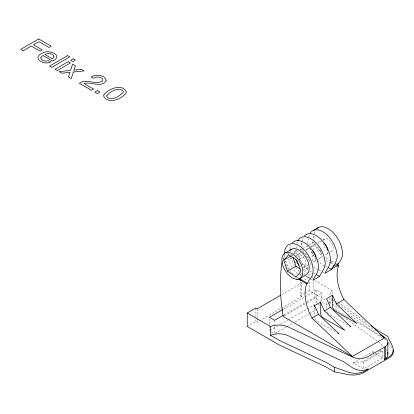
<?xml version="1.0" encoding="UTF-8"?>
<svg xmlns="http://www.w3.org/2000/svg" width="414" height="414" viewBox="0 0 414 414"><rect width="100%" height="100%" fill="white"/><g stroke="black" fill="none" stroke-linecap="round" stroke-linejoin="round"><path stroke-width="0.31" stroke-dasharray="2.07 1.55" d="M283.217 259.293L283.937 255.366L287.699 253.197M295.762 249.544L295.12 252.923L297.894 254.765L299.912 259.557M303.653 252.763L303.198 251.702L300.424 249.865L300.745 248.172M307.555 243.737L308.575 238.666M312.787 241.222L312.466 242.914L315.235 244.752A20.214 11.67 60 0 0 323.339 257.917M295.979 248.416L296.569 245.595M301.283 245.352L302.696 238.759A20.214 11.67 60 0 1 303.167 237.703M313.32 238.402L313.916 235.587L314.071 239.364M283.114 259.857L284.744 256.939L284.206 255.888M293.987 253.373L297.242 249.828L292.419 252.612M304.569 271.967L308.233 267.972M291.228 255.174L292.341 254.532M292.9 254.206L298.303 251.086M300.424 249.865L302.101 248.897M302.66 248.571L313.895 242.087M291.285 255.769L292.356 255.148L292.745 256.313M297.63 254.543L300.869 252.669A7.167 4.135 60 0 0 300.01 260.018M307.54 248.819L310.205 247.282M310.738 246.972L312.875 245.74M319.546 241.89L322.211 240.348M322.749 240.042L324.881 238.806M285.122 262.14L285.888 261.7A20.214 11.67 60 0 0 290.007 270.026M292.336 257.974L294.556 256.69M295.115 256.369L297.894 254.765M305.987 250.092L309.341 248.157M299.358 259.288L304.181 256.504M294.354 262.766L296.026 261.803M301.009 265.007L302.681 264.044L305.998 267.93L308.275 269.814M304.181 267.253L307.421 265.379M314.091 261.529L317.295 259.681M317.828 259.371L319.427 258.45M326.097 254.594L329.834 252.442M330.367 252.131L331.433 251.515M303.022 270.358L308.378 267.263M299.208 275.062L301.889 273.514M303.529 274.477L307.421 272.231M305.635 276.185L306.702 276.738L312.259 273.53M331.19 262.6L332.618 261.777L334.295 262.745M304.3 280.097L309.175 277.282L310.836 278.239M281.748 294.628L301.816 283.041L301.816 296.465L257.218 322.216L255.909 321.461L247.779 326.149M301.816 283.041L300.507 282.286L300.507 295.71L304.3 293.521M304.844 293.21L309.175 290.706L326.496 300.704M283.326 309.305L304.368 297.159M304.927 296.838L316.555 290.121L321.756 293.128L321.756 302.712M284.097 314.868L306.251 302.08M306.805 301.759L321.756 293.128M284.314 315.898L306.396 303.146M306.945 302.831L315.225 298.049L328.618 305.78M270.037 330.403L277.789 325.927M280.557 324.328L287.756 320.172M288.31 319.851L314.894 304.507M275.238 333.405L286.312 327.013M286.866 326.693L292.957 323.174M295.172 321.895L309.02 313.905M309.574 313.584L315.665 310.065M316.218 309.744L319.541 307.83M379.203 351.051L381.692 350.725L382.645 351.274L382.645 357.877L363.585 368.879L353.297 362.938L359.828 359.166M362.55 357.592L372.352 351.936L375.467 351.533M353.297 362.938L362.633 361.727L381.692 350.725M362.633 361.727L363.585 362.281L382.645 351.274M301.542 275.232L300.678 275.056A14.775 8.534 60 0 1 299.591 274.591M309.646 270.947L312.306 272.334M303.503 275.077L305.102 275.905M334.854 263.066L336.53 264.034M331.272 263.2L333.508 264.489M325.378 265.959L327.055 266.926M318.708 269.809L321.502 271.418M322.061 271.744L323.738 272.712M313.372 272.888L315.608 274.177M314.712 280.48L332.426 290.706L332.426 294.478M306.702 276.738L309.496 278.353M310.055 278.674L312.285 279.967M332.426 299.508L334.041 300.44M336.194 301.682L337.27 302.303M337.808 302.613L341.576 304.787L366.763 322.677M328.726 301.992L331.521 303.607M332.08 303.928L339.34 308.119M335.309 309.646L349.814 318.019M357.07 322.206L381.061 336.054M382.194 337.814L378.836 335.873L348.397 314.257M384.43 339.102L387.23 340.722M318.112 304.445L319.675 305.346M300.507 295.71L301.816 296.465M372.352 351.936L374.52 353.189M375.063 353.499L382.645 357.877M271.041 331.624L273.644 333.125M330.155 314.821L348.179 325.254M335.081 331.552L317.052 321.119A4.042 2.334 60 0 1 314.593 316.86M307.126 245.994L308.052 246.609M289.836 257.694L291.223 258.615L293.241 263.407L294.778 265.902M284.961 261.084L285.888 261.7M282.353 260.297L283.274 260.913M333.146 300.854L334.196 301.599M338.409 304.595L375.793 331.143M339.992 314.516L378.437 341.824L383.452 346.673M301.149 273.292L302.515 274.42M299.327 271.781L295.089 266.399M300.222 260.054L302.681 264.044M388.767 342.678L391.696 347.589A16.451 9.501 0 0 1 392.275 348.381M314.806 242.966L315.235 244.752M302.629 249.321L303.198 251.702M290.938 257.425L291.223 258.615M301.873 242.537L302.054 246.941M289.95 250.708L290.002 251.966M326.584 302.411L326.594 308.673M314.573 308.094L314.588 315.608M363.585 362.281L363.585 368.879M329.906 297.733L329.906 304.021M316.555 290.121L316.555 303.545M309.175 277.282L309.175 278.56M309.175 281.758L309.175 290.706M274.684 320.301L274.684 333.089M269.483 318.578L269.483 330.724M257.218 308.792L257.218 317.74M257.218 318.382L257.218 322.216M255.909 308.037L255.909 316.984M255.909 319.541L255.909 321.461M332.23 300.119A14.857 8.575 0 0 1 330.362 297.635M329.922 294.944A14.857 8.575 0 0 1 332.426 290.706M296.874 278.317A20.214 11.67 60 0 1 295.487 277.308M290.69 272.453A20.214 11.67 60 0 1 289.909 271.418M288.599 269.478A20.214 11.67 60 0 1 287.145 266.926M286.881 266.409A20.214 11.67 60 0 1 286.146 264.82M298.701 278.55A20.214 11.67 60 0 1 296.714 277.22M293.122 273.97A20.214 11.67 60 0 1 290.669 270.979M315.225 298.049A175.986 101.606 60 0 1 313.119 281.732M312.839 278.187A175.986 101.606 60 0 1 312.73 276.428M312.492 260.996A175.986 101.606 60 0 1 313.01 252.39M313.243 249.989A175.986 101.606 60 0 1 314.179 242.956M330.714 262.874A20.214 11.67 60 0 1 325.601 259.92M314.19 233.61A20.214 11.67 60 0 1 315.173 230.769M324.855 265.752A20.214 11.67 60 0 1 318.004 261.001M316.286 259.148A20.214 11.67 60 0 1 310.272 248.902M308.849 236.689A20.214 11.67 60 0 1 309.367 234.909M296.843 243.618A20.214 11.67 60 0 1 297.361 241.843M315.866 258.569A7.167 4.135 60 0 1 312.979 261.715M309.962 260.447A7.167 4.135 60 0 1 305.832 253.342M306.044 250.449A7.167 4.135 60 0 1 311.23 249.585M329.058 314.19A4.042 2.334 60 0 1 328.695 313.895M328.338 313.548A4.042 2.334 60 0 1 326.672 310.391M386.127 349.364A12.358 8.394 10.9 0 1 387.369 351.346M311.38 247.365A7.167 4.135 60 0 1 319.556 249.725A7.167 4.135 60 0 1 318.314 258.631M314.443 256.618A7.167 4.135 60 0 1 311.168 250.263M323.386 240.436A7.167 4.135 60 0 1 331.562 242.795A7.167 4.135 60 0 1 330.325 251.702M327.743 250.755A7.167 4.135 60 0 1 323.272 243.882M327.816 252.11A7.167 4.135 60 0 1 324.985 254.781M321.968 253.518A7.167 4.135 60 0 1 317.838 246.413M318.05 243.515A7.167 4.135 60 0 1 321.916 241.962M318.185 269.602A20.214 11.67 60 0 1 313.589 266.854M311.333 264.851A20.214 11.67 60 0 1 308.797 262M289.898 249.445A20.214 11.67 60 0 1 291.161 244.633M297.951 273.638A14.775 8.534 60 0 1 293.236 269.1M292.134 267.537A14.775 8.534 60 0 1 288.62 258.895M288.398 255.107A14.775 8.534 60 0 1 288.801 252.856M308.311 264.763A7.167 4.135 60 0 1 301.263 262.171M303.239 252.747A7.167 4.135 60 0 1 304.559 253.435M304.999 253.751A7.167 4.135 60 0 1 309.196 262.419M329.906 304.647A14.857 8.575 0 0 1 331.619 300.285M296.74 255.159A7.167 4.135 60 0 1 305.165 260.183A7.167 4.135 60 0 1 301.811 267.175M301.376 266.994A7.167 4.135 60 0 1 300.492 266.487M295.86 258.522A7.167 4.135 60 0 1 295.855 257.503M332.618 261.777A20.214 11.67 60 0 1 331.029 261.084M330.491 260.804A20.214 11.67 60 0 1 325.244 256.82M320.938 251.489A20.214 11.67 60 0 1 319.163 248.441"/><path stroke-width="0.62" d="M387.944 342.601L387.778 355.409A11.866 8.057 10.9 0 1 385.418 358.819L384.456 359.471L384.456 347.149L385.418 346.508A12.001 6.929 0 0 0 385.274 337.876L380.005 334.134M284.19 254.232L284.563 252.53A20.214 11.67 60 0 1 303.628 249.352A20.214 11.67 60 0 1 310.562 278.286L309.01 280.314L307.509 283.367L306.748 283.807L306.034 285.836A37.586 21.699 60 0 0 311.959 318.061L352.392 356.475L384.404 337.99L343.972 299.576A37.586 21.699 60 0 1 338.052 267.351L338.766 265.322L337.648 264.681M292.393 242.847A20.214 11.67 60 0 1 307.167 244.638A20.214 11.67 60 0 1 318.211 264.194C319.918 270.508 315.447 275.186 312.844 280.288L319.515 276.438C322.118 271.33 326.589 266.657 324.876 260.344A20.214 11.67 60 0 0 312.606 239.835A20.214 11.67 60 0 0 297.826 240.782M304.399 235.913A20.214 11.67 60 0 1 319.173 237.708A20.214 11.67 60 0 1 330.217 257.265C331.924 263.578 327.453 268.251 324.855 273.354L331.521 269.504C334.124 264.401 338.595 259.723 336.887 253.409A20.214 11.67 60 0 0 324.923 233.129A20.214 11.67 60 0 0 310.112 233.356M316.845 228.544A20.214 11.67 60 0 1 336.598 236.715A20.214 11.67 60 0 1 339.91 261.343L338.357 263.371L336.861 266.425L338.766 265.322M283.781 260.101L288.667 254.781L297.211 260.525L300.874 271.594L295.994 276.914L287.445 271.17L283.781 260.101L290.752 256.08M313.579 230.319L318.915 227.234M285.572 252.742L292.051 249M287.445 271.17L296.026 266.218L300.295 269.09M299.089 278.953L305.568 275.212A14.775 8.534 60 0 0 305.827 257.223A14.775 8.534 60 0 0 290.219 250.279M297.94 278.989A20.214 11.67 60 0 0 300.6 280.262L301.366 279.823L307.509 283.367M393.052 350.032A16.451 9.501 0 0 1 390.071 357.334L362.643 373.169A16.451 9.501 0 0 1 345.768 374.106L334.429 371.85L325.471 366.68L279.636 345.167L247.241 326.465L247.241 313.041L255.909 308.037L257.218 308.792L280.635 295.275M333.022 266.45L338.357 263.371M331.759 268.831L337.094 265.752M282.772 309.625L269.483 317.3L274.684 320.301L283.543 315.189M314.573 306.841L314.568 305.589L320.477 302.179L324.343 310.909L344.81 330.351L322.961 317.709A4.042 2.334 60 0 1 320.498 313.445L320.477 302.179M332.483 295.244L332.504 306.515A4.042 2.334 60 0 0 334.967 310.779L356.816 323.422L336.349 303.974L332.483 295.244L326.574 298.66L330.444 307.385L350.912 326.832L349.82 326.201M311.959 318.061L318.438 314.319L338.906 333.762L337.808 333.13M324.343 310.909L330.444 307.385M336.349 303.974L343.972 299.576M384.456 347.149L367.151 357.059A12.001 6.929 0 0 1 352.195 356.977L288.066 326.879A14.857 8.575 0 0 0 270.492 326.465L247.241 313.041M384.456 359.471C388.053 357.634 392.679 355.466 393.222 350.906C393.73 345.535 389.181 341.307 387.789 336.422L378.836 331.252L370.965 325.663M270.492 335.268L279.636 340.546L325.471 362.059L334.429 367.228L345.768 371.244C353.002 374.504 361.996 374.07 368.258 368.827L365.94 369.8A11.892 8.078 10.9 0 1 361.836 370.385L358.912 370.152A12.358 8.394 10.9 0 1 352.195 367.534L343.786 361.831L288.066 335.682A14.857 8.575 0 0 0 270.492 335.268L270.492 326.465M328.173 267.568L331.521 269.504M316.167 274.503L319.515 276.438M300.6 280.262L306.748 283.807M382.733 337.022L384.404 337.99M352.392 356.475L283.207 316.534A175.986 101.606 60 0 1 282.162 261.441M318.438 314.319L314.568 305.589M293.128 257.482L296.026 266.218M387.944 354.42L387.928 353.401A12.358 8.394 10.9 0 0 387.737 352.371M385.418 346.508L385.418 358.819M334.429 367.228L334.429 371.85M301.366 279.823A20.214 11.67 60 0 1 299.239 278.85M312.523 250.651A7.167 4.135 60 0 1 315.799 257.006M323.676 242.966A7.167 4.135 60 0 1 327.805 250.077M299.198 265.415A7.167 4.135 60 0 1 296.02 259.614M40.769 57.898C41.167 61.194 45.995 61.557 48.573 60.708L50.746 61.965C44.044 65.826 30.848 57.598 42.735 53.059C48.324 48.935 64.279 55.357 52.671 61.065L43.035 55.497L41.498 56.692L40.769 57.898M106.812 95.706L106.714 96.55C111.262 101.901 120.091 96.089 123.45 91.955L123.424 91.24C118.689 86.278 110.279 91.541 106.812 95.706M53.996 56.34L53.225 57.862L52.159 58.736L44.852 54.519C47.62 53.095 52.687 52.873 53.996 56.34M103.945 94.822L103.619 96.022C107.624 104.845 123.346 99.06 126.461 91.965C122.456 83.085 108.318 88.741 103.945 94.822M106.186 80.249C102.004 88.648 90.842 81.222 83.97 83.499L93.569 89.041L91.484 90.247L79.416 83.281C86.557 78.034 95.681 85.538 102.553 80.87L102.92 79.861L102.522 78.846C100.131 76.399 96.198 76.574 93.435 78.277L91.189 76.978C95.686 74.044 104.406 74.499 106.186 80.249M73.371 72.01L71.26 78.572L68.439 76.942L70.106 72.207L62.002 73.226L59.202 71.612L70.577 70.39L72.59 64.154L75.446 65.805L73.842 70.22L81.527 69.314L84.156 70.903L73.371 72.01M38.735 38.968L20.7 49.38L23.143 50.793L31.345 46.057L40.199 51.165L42.347 49.928L33.493 44.815L38.968 41.654L49.038 47.465L51.248 46.192L38.735 38.968M67.617 55.642L49.576 66.054L51.786 67.332L69.826 56.915L67.617 55.642M68.191 61.686L55.103 69.242L57.349 70.54L70.437 62.985L68.191 61.686M73.138 58.829L70.634 60.278L72.885 61.572L75.389 60.128L73.138 58.829M97.44 90.594L94.765 92.141L97.326 93.621L100.007 92.079L97.44 90.594M296.797 279.336L294.199 278.798A14.775 8.534 60 0 1 282.224 256.949A14.775 8.534 60 0 1 299.006 260.416A14.775 8.534 60 0 1 296.797 279.336"/></g></svg>
